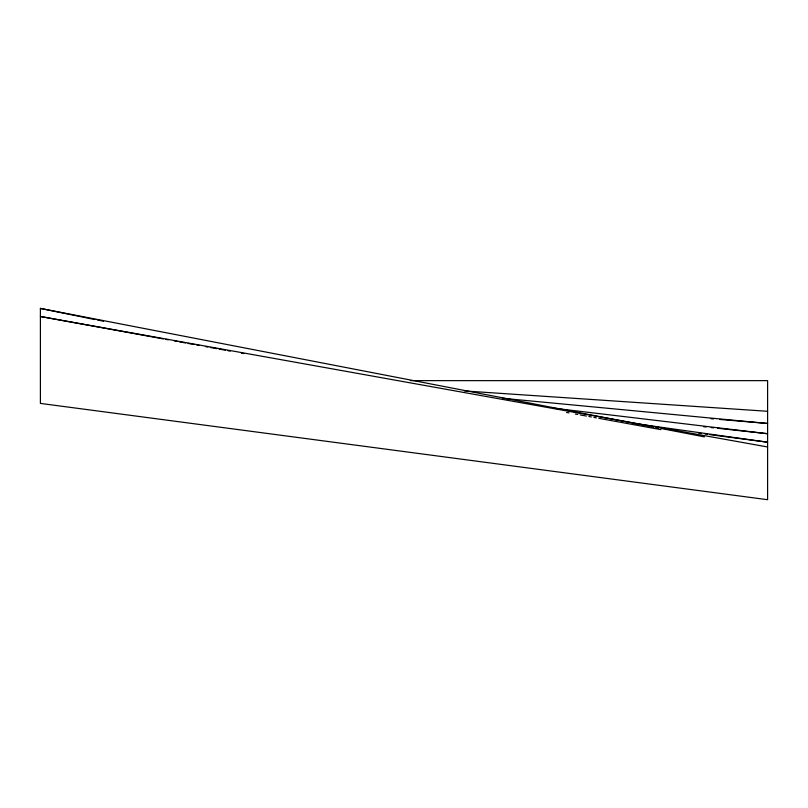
<?xml version="1.0" encoding="UTF-8"?>
<svg xmlns="http://www.w3.org/2000/svg" width="808" height="808" viewBox="0 0 808 808"><rect width="100%" height="100%" fill="white"/><g stroke="black" fill="none" stroke-linecap="round" stroke-linejoin="round"><path stroke-width="1.21" d="M410.312 380.639L767.6 380.639L767.6 499.697L40.4 403.404L40.4 308.303M464.388 390.941L767.6 411.292M711.08 418.726L713.595 418.938M719.878 419.463L767.6 423.463L502.596 398.283M703.657 426.745L706.162 427.018M711.181 427.563L713.686 427.846M717.443 428.25L767.6 433.724L553.571 408.171M698.758 433.179L701.263 433.512M705.02 434.007L707.525 434.33M710.02 434.664L767.6 442.208L633.906 423.432M767.6 446.976L40.4 316.494L163.256 338.895M165.741 339.35L168.216 339.804M174.427 340.936L176.901 341.38M179.386 341.834L185.588 342.966M188.072 343.42L194.273 344.551M196.758 345.006L199.243 345.46M205.444 346.592L207.929 347.046M210.413 347.49L216.615 348.622M219.099 349.076L225.301 350.207M227.785 350.662L230.27 351.116M241.43 353.157L243.915 353.601M566.57 412.444L569.044 412.888M575.256 414.019L577.73 414.474M580.215 414.928L586.416 416.059M588.901 416.514L591.385 416.968M593.87 417.423L596.344 417.867M598.829 418.322L660.873 429.634M653.632 427.048L40.4 308.424L94.819 319.554M656.106 427.533L658.581 428.008M661.055 428.493L704.414 436.875M97.293 319.958L103.475 321.22"/></g></svg>
